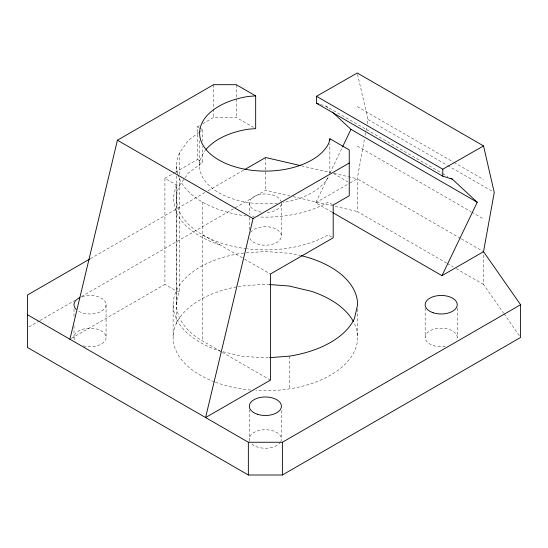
<?xml version="1.0" encoding="UTF-8"?>
<svg xmlns="http://www.w3.org/2000/svg" width="548" height="548" viewBox="0 0 548 548"><rect width="100%" height="100%" fill="white"/><g stroke="black" fill="none" stroke-linecap="round" stroke-linejoin="round"><path stroke-width="0.41" stroke-dasharray="2.74 2.06" d="M446.606 263.102L357.248 211.514L357.248 178.771L364.502 138.719M365.105 135.383L366.612 127.04M367.222 123.697L367.975 119.526L357.248 73M329.382 173.586L329.862 171.469L329.862 143.761M331.951 212.131L315.71 202.753L328.19 176.757M330.026 172.935L342.514 146.939M177.771 174.237A88.783 51.259 0 0 1 179.607 152.611L188.478 140.247L198.554 132.664M71.391 338.39L164.921 284.391L164.921 178.292L176.264 184.84L179.607 185.354L184.532 178.49M185.025 177.799L188.478 172.99L202.582 162.379L202.582 146.426M199.225 132.157L202.582 129.629L199.698 127.965M175.298 172.298L197.533 159.461L197.533 126.711L199.725 125.451M202.644 123.766L213.59 117.443L236.277 117.443L253.519 127.396M164.921 178.292L174.559 172.73M90.283 258.738L204.952 192.533M207.911 190.827L244.161 169.894M28.88 326.937L39.237 320.957M39.977 320.532L74.747 300.455M81.405 296.612L234.544 208.192M235.284 207.767L265.616 190.259L289.776 195.862M315.71 202.753L349.234 183.395M349.96 182.977L357.248 178.771L460.635 238.455M243.757 253.108L241.49 253.279A92.242 53.259 0 0 0 173.915 297.769A92.242 53.259 0 0 0 219.241 350.843L241.49 356.166L265.369 357.981L269.63 357.652M246.182 252.923L265.369 251.464L289.241 253.279A92.242 53.259 0 0 1 300.249 255.423M269.63 284.535L265.369 284.213L241.49 286.029A92.242 53.259 0 0 0 238.079 286.597M270.417 380.127L202.582 340.966A88.783 51.259 0 0 1 179.607 291.454L176.264 290.94L164.921 284.391M301.441 165.818L330.595 172.586M333.924 173.36L357.248 178.771M293.105 196.636L357.248 211.514M220.001 244.929L219.241 244.744A92.242 53.259 0 0 1 176.264 212.405L173.12 198.623L176.264 184.84L176.264 323.683M320.484 104.517L326.033 106.23L441.969 173.168M357.248 106.6L453.251 162.023M453.991 162.448L483.528 179.504M367.975 119.526L446.99 165.147M447.73 165.571L493.508 192.006M442.709 173.593L447.874 176.579M357.248 146.015L470.972 211.665M471.712 212.097L483.528 218.919M461.375 238.88L483.528 251.676L483.528 284.419L503.523 313.038M333.458 173.545L347.822 181.84M447.339 263.526L453.251 266.938M456.203 268.643L483.528 284.419M197.533 126.711L198.979 127.547M332.478 204.623L328.149 202.123A88.783 51.259 0 0 1 258.505 216.981M197.533 159.461L202.582 162.379M331.752 236.948L328.149 234.866A88.783 51.259 0 0 1 247.388 248.819M202.582 234.866L243.73 258.622M244.47 259.053L270.417 274.034M326.033 106.23L329.773 109.696M504.016 313.737L519.627 336.075M457.238 308.079L457.238 337.465M425.152 308.079L425.152 337.465M357.611 308.921L357.611 337.465M289.241 356.166L289.241 388.909M281.412 203.205L281.412 235.955M281.412 410.431L281.412 438.982M265.616 157.509L265.616 190.259M249.326 203.205L249.326 214.124M249.326 217.481L249.326 230.078M249.326 409.596L249.326 438.982M236.277 84.693L236.277 98.133M236.277 98.969L236.277 117.443M213.59 84.693L213.59 108.209M213.59 109.045L213.59 117.443M202.582 129.629L202.582 141.384M202.582 202.123L202.582 340.966M199.595 140.685L199.595 165.873M179.607 152.611L179.607 174.442M179.607 177.799L179.607 291.454M176.579 165.873L176.579 172.593M176.579 175.949L176.579 304.722M173.12 304.722L173.12 337.465M106.086 304.722L106.086 337.465M74.001 308.921L74.001 316.477M74.001 325.711L74.001 337.465M445.346 346.418A16.043 9.261 0 0 1 425.214 338.274A16.043 9.261 0 0 1 442.592 328.238A16.043 9.261 0 0 1 456.69 339.863M249.867 441.38A16.043 9.261 0 0 1 265.369 429.721A16.043 9.261 0 0 1 280.864 441.38M280.555 441.955A16.043 9.261 0 0 1 266.938 448.202A16.043 9.261 0 0 1 251.47 443.613M354.467 323.683A92.242 53.259 0 0 1 255.909 390.443M250.751 390.053A92.242 53.259 0 0 1 215.152 382.141M214.343 381.833A92.242 53.259 0 0 1 173.997 330.136A92.242 53.259 0 0 1 237.229 286.748M250.546 232.414A16.043 9.261 0 0 1 275.678 228.859A16.043 9.261 0 0 1 273.986 243.764A16.043 9.261 0 0 1 249.867 238.353M74.549 339.863A16.043 9.261 0 0 1 89.762 328.211A16.043 9.261 0 0 1 105.675 339.555A16.043 9.261 0 0 1 82.755 345.72M261.211 212.158A16.043 9.261 0 0 1 253.08 197.253A16.043 9.261 0 0 1 279.905 199.294A16.043 9.261 0 0 1 265.369 212.473M82.022 296.701A16.043 9.261 0 0 1 103.182 299.407A16.043 9.261 0 0 1 100.353 311.819A16.043 9.261 0 0 1 78.7 311.271M246.545 248.717A88.783 51.259 0 0 1 179.607 185.354M328.225 177.059A65.774 37.976 0 0 1 283.213 202.424M277.37 203.212A65.774 37.976 0 0 1 213.487 189.218A65.774 37.976 0 0 1 205.589 150.036M254.204 216.727A88.783 51.259 0 0 1 252.491 216.597M246.545 215.974A88.783 51.259 0 0 1 178.018 175.065"/><path stroke-width="0.82" d="M89.543 259.163L27.4 295.043L27.4 347.439L248.354 475L282.384 475L520.6 337.465L520.6 304.722L483.528 251.676L494.248 192.43L483.528 145.905L357.248 73L316.518 96.304L316.518 103.291L442.791 176.196L452.305 179.134L477.233 202.253L441.983 275.658L332.691 212.562M349.254 163.023L253.08 218.542L205.582 417.562L270.417 380.127L270.417 274.034L333.198 237.784L333.198 205.041L349.254 195.766L349.254 149.919L329.862 138.726L328.896 142.959A65.774 37.976 0 0 1 218.858 159.982A65.774 37.976 0 0 1 248.34 96.448L255.669 95.893L255.669 128.636L248.34 129.198A65.774 37.976 0 0 0 206.117 149.392M69.918 339.239L117.423 140.22L213.59 84.693L236.277 84.693L255.669 95.893M342.514 146.939L350.96 129.349L332.266 112.011M244.901 169.469L265.616 157.509L300.605 165.626M441.983 275.658L483.528 251.676M27.4 314.689L248.354 442.257L282.384 442.257L520.6 304.722M316.518 96.304L442.791 169.209L483.528 145.905M269.63 357.652L289.241 356.166A92.242 53.259 0 0 0 354.467 318.504L357.611 304.722A92.242 53.259 0 0 0 301.085 255.621M269.63 284.535L289.241 286.029L311.49 291.344A92.242 53.259 0 0 1 353.412 321.587M316.518 103.291L318.895 104.031M450.833 178.285L452.305 179.134M350.96 129.349L477.233 202.253M117.423 140.22L253.08 218.542M442.791 169.209L442.791 176.196M329.862 138.726L329.862 140.404M282.384 442.257L282.384 475M248.354 442.257L248.354 475M76.151 309.353A16.043 9.261 0 0 1 79.946 297.523M257.348 414.254A16.043 9.261 0 0 0 281.412 406.232A16.043 9.261 0 0 0 257.348 398.211A16.043 9.261 0 0 0 257.348 414.254M433.173 312.744A16.043 9.261 0 0 0 457.238 304.722A16.043 9.261 0 0 0 433.173 296.701A16.043 9.261 0 0 0 433.173 312.744"/></g></svg>
